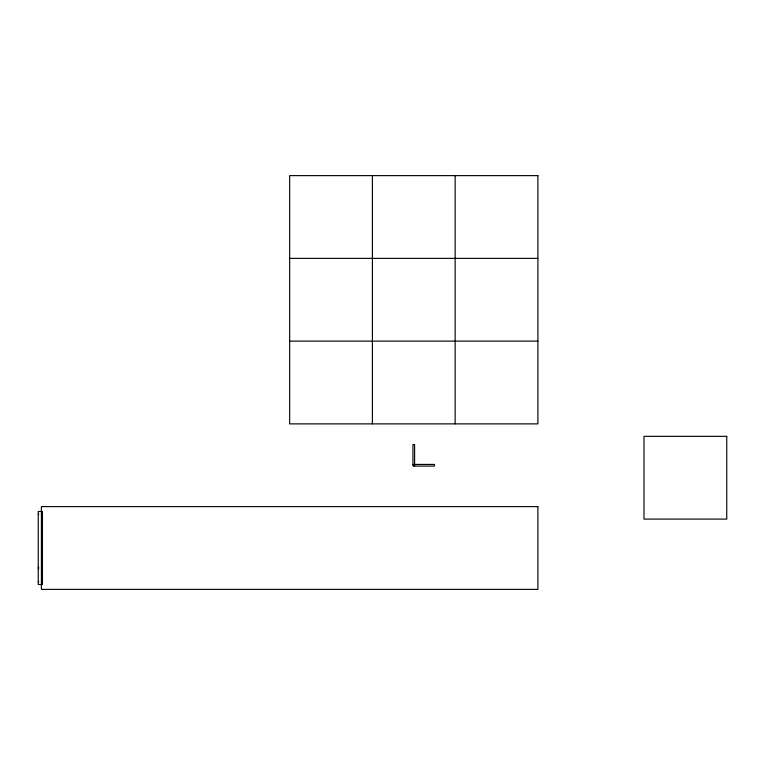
<?xml version="1.0" encoding="UTF-8"?>
<svg xmlns="http://www.w3.org/2000/svg" width="765" height="765" viewBox="0 0 765 765"><rect width="100%" height="100%" fill="white"/><g stroke="black" fill="none" stroke-linecap="round" stroke-linejoin="round"><path stroke-width="1.15" d="M414.601 465.254L413.779 466.076L412.947 465.254L412.947 444.561L414.601 444.561L414.601 465.254C414.726 463.561 411.79 465.139 413.559 465.254M289.648 258.379L537.9 258.379M289.648 341.123L537.9 341.123M413.779 464.422L434.463 464.422L434.463 466.076L413.779 466.076L413.779 465.464M38.25 514.386L38.776 514.386M41.406 514.386L42.458 514.386M38.25 567.248L38.776 567.248M38.25 568.768L38.776 568.768M38.25 581.61L38.776 581.61M41.406 581.61L42.458 581.61M455.146 175.625L455.146 423.877M372.402 175.625L372.402 423.877M537.9 175.625L289.648 175.625L289.648 423.877L537.9 423.877L537.9 175.625M726.75 436.346L643.996 436.346L643.996 519.1L726.75 519.1L726.75 436.346M537.9 506.621L41.406 506.621L41.406 589.375L537.9 589.375L537.9 506.621M42.458 511.498L38.25 511.498L38.25 584.498L42.458 584.498L42.458 511.498"/></g></svg>
